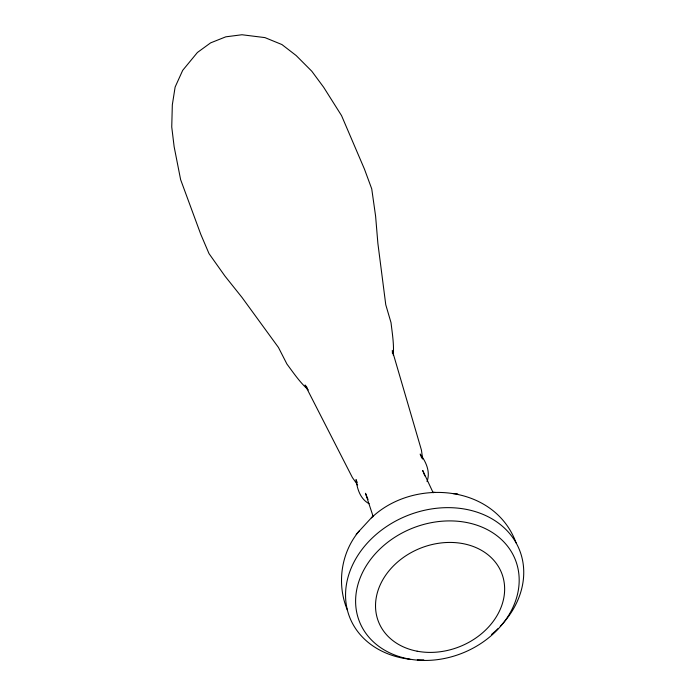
<?xml version="1.0" encoding="UTF-8"?>
<svg xmlns="http://www.w3.org/2000/svg" width="695" height="695" viewBox="0 0 695 695"><rect width="100%" height="100%" fill="white"/><g stroke="black" fill="none" stroke-linecap="round" stroke-linejoin="round"><path stroke-width="1.04" d="M393.274 355.18C394.143 344.303 392.267 333.452 391.024 322.671L385.768 304.757L377.88 243.372L375.604 216.171L371.738 188.866L364.467 169.154L341.532 115.587L323.644 87.24L311.812 71.246L296.183 55.557L281.935 44.558L264.943 37.608L241.973 34.75L225.806 36.826L210.594 42.882L197.415 52.481L182.698 70.343L175.123 87.066L172.325 104.841L171.743 126.985L174.141 146.741L180.622 179.623L200.768 234.293L209.021 253.623L224.971 276.106L242.008 297.443L278.452 347.465L286.948 364.084C293.629 373.05 299.953 382.467 308.363 389.938M427.025 481.609C430.605 471.809 426.061 461.845 420.188 454.052L421.752 458.101M359.358 530.841C340.984 552.308 336.45 584.026 347.378 610.045M371.339 517.897C413.117 477.778 494.692 484.25 516.107 542.899M356.161 534.359L373.354 515.655M452.984 493.58L457.727 493.936M432.377 492.164L435.383 492.407M369.123 503.736C360.253 499.001 357.152 488.898 356.031 479.585L357.265 482.599M307.138 387.549L305.07 385.047L352.391 477.552L357.656 484.954M433.176 492.772L422.716 470.48L424.801 475.867M368.029 499.497L365.474 493.259L373.198 516.646M392.258 350.349L421.431 450.073L422.69 459.074M392.336 351.435L392.475 353.59M409.876 659.251A91.323 73.435 -21.7 0 1 353.877 562.316A91.323 73.435 -21.7 0 1 484.172 514.882A91.323 73.435 -21.7 0 1 500.252 626.343M497.994 628.636A91.323 73.435 -21.7 0 1 491.6 634.413M423.768 659.885A91.323 73.435 -21.7 0 1 417.304 659.833M408.043 658.834A83.86 67.276 -21.7 0 0 518.183 569.526A83.86 67.276 -21.7 0 0 385.96 543.664A83.86 67.276 -21.7 0 0 408.043 658.834M417.148 651.198A66.207 52.994 -21.7 0 0 503.814 580.464A66.207 52.994 -21.7 0 0 399.286 560.596A66.207 52.994 -21.7 0 0 417.148 651.198"/></g></svg>
